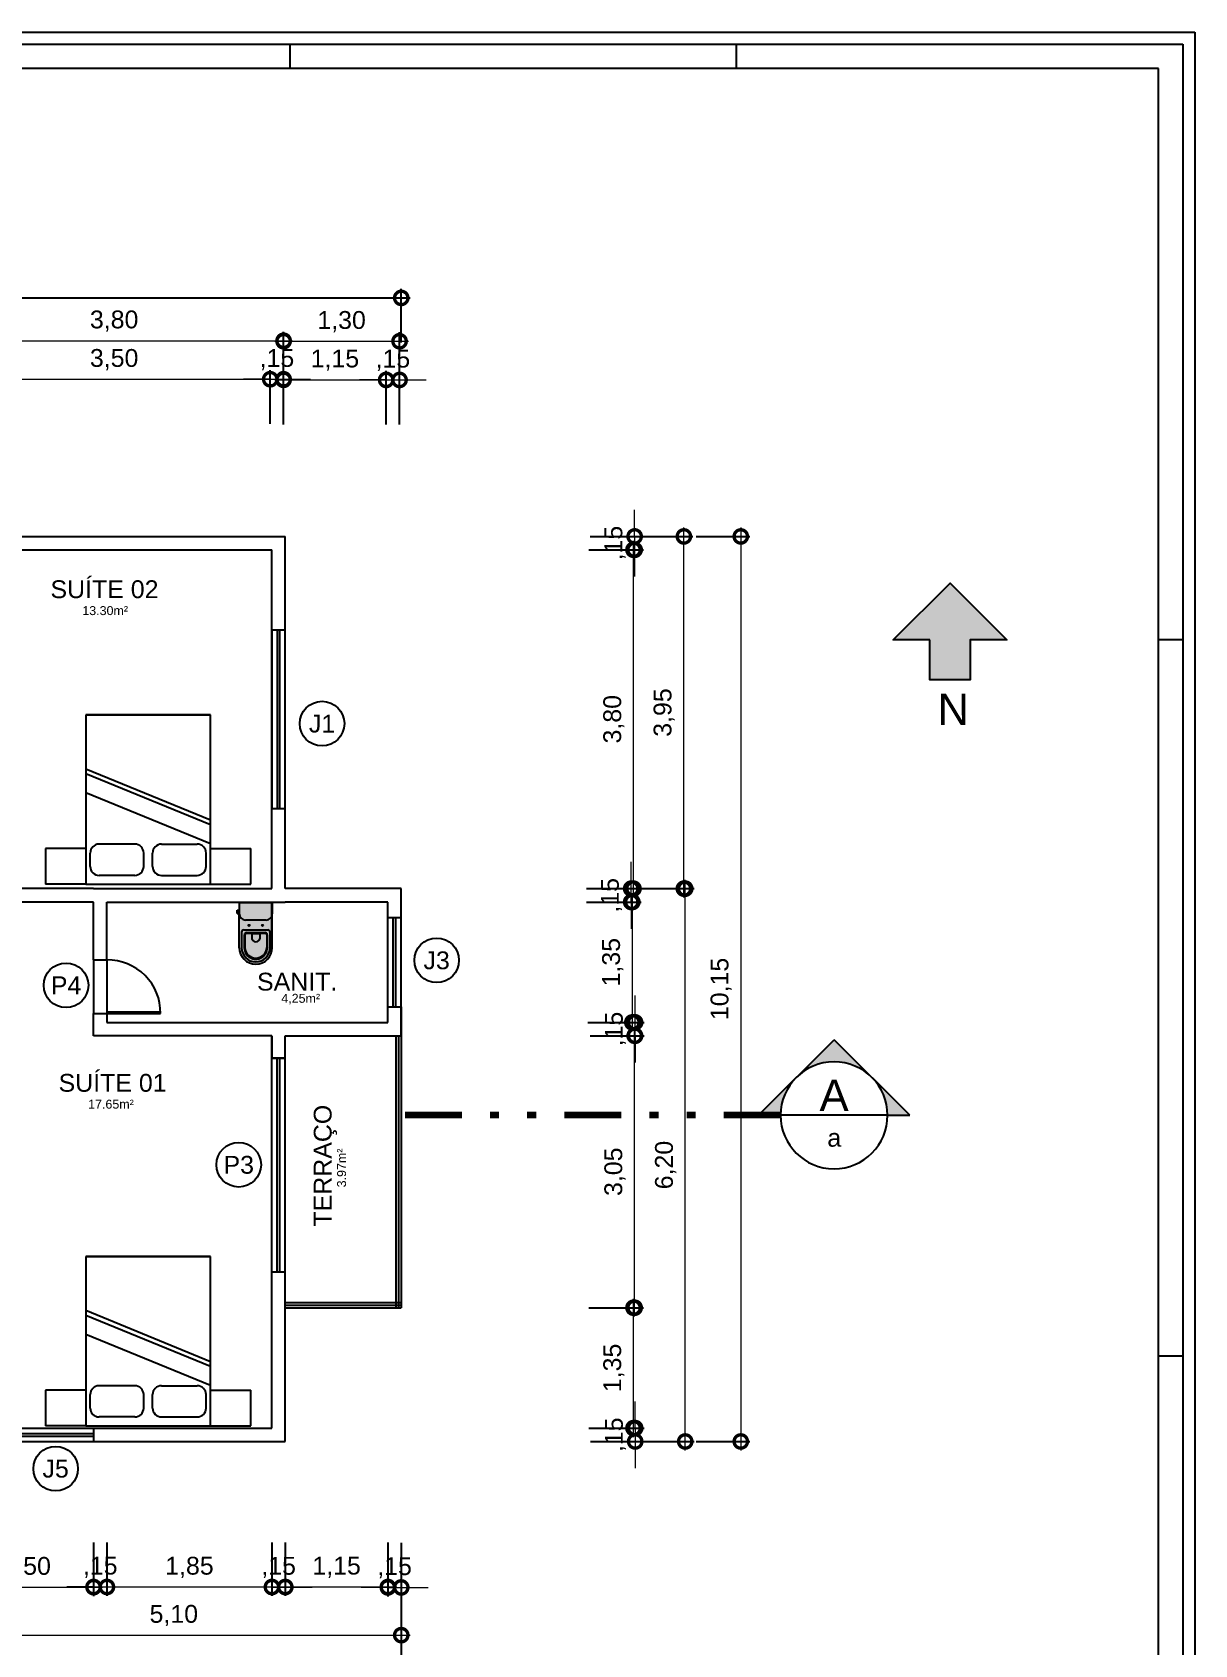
# Model space of a CAD drawing. Header units: metres. Extents: x -81278067020 to 164, y -22607194416 to 57.
# Drawn here: x 41.03 to 54.06, y -16.38 to 1.7 of the extents above; entities that cross this region are included whole.
import ezdxf
from ezdxf.enums import TextEntityAlignment as Align

# ---------------------------------------------------------------- set-up
doc = ezdxf.new("R2010")
doc.units = ezdxf.units.M
doc.header["$LTSCALE"] = 0.25
doc.linetypes.add('DIVIDE', pattern=[31.75, 12.7, -6.35, 0, -6.35, 0, -6.35])
doc.linetypes.add('DIVIDEX2', pattern=[63.5, 25.4, -12.7, 0, -12.7, 0, -12.7])
doc.layers.add('0_MRG_AUX', color=7, linetype='Continuous', true_color=0xecbcd1, plot=False)
for name, color, linetype in [('ARQ_ALV CT', 5, 'Continuous'), ('ARQ_ALV VS', 2, 'Continuous'), ('ARQ_ESQ CT', 30, 'Continuous'), ('ARQ_MOB 01', 1, 'Continuous'), ('ARQ_PISO', 1, 'Continuous'), ('ARQ_PROJ SUP', 1, 'DIVIDE'), ('ARQ_SAN 01', 1, 'Continuous'), ('ARQ_SAN 02', 2, 'Continuous'), ('ARQ_SIMB 01', 1, 'Continuous'), ('ARQ_TXT 01', 1, 'Continuous'), ('MRG_EXTERNA', 1, 'Continuous'), ('MRG_INTERNA', 2, 'Continuous'), ('SIMB_01', 1, 'Continuous'), ('SIMB_02', 2, 'Continuous'), ('SIMB_PREENCHIMENTO', 253, 'Continuous'), ('SIMB_TXT', 1, 'Continuous')]:
    doc.layers.add(name, color=color, linetype=linetype)
doc.layers.add('ARQ_COTA_AZUL', color=5, linetype='Continuous', lineweight=20, true_color=0x0000ff)
doc.layers.add('SIMB_LCT', color=252, linetype='DIVIDEX2', lineweight=100)
doc.styles.add('Annot_2.0mm', font='arial.ttf', dxfattribs={"height": 2})
doc.styles.add('Annot_3.5mm', font='arial.ttf', dxfattribs={"height": 3.5})
doc.styles.add('cota', font='arial.ttf')
doc.styles.add('SIMB', font='arial.ttf')
doc.dimstyles.new('Info 01 - annot', dxfattribs={"dimtxt": 2, "dimasz": 3, "dimexe": 1, "dimexo": 1, "dimgap": 1, "dimtad": 1, "dimzin": 4, "dimtxsty": 'cota', "dimblk": 'DOTSMALL', "dimcen": 2, "dimdle": 1, "dimclrd": 256, "dimclre": 256, "dimclrt": 1, "dimazin": 2, "dimtfac": 0.09, "dimtix": 1, "dimtmove": 2, "dimatfit": 2, "dimfxl": 5, "dimfxlon": 1, "dimtolj": 1, "dimtzin": 4, "dimlwd": -1, "dimarcsym": 1})

# ---------------------------------------------------------------- blocks, each defined once
blk = doc.blocks.new('_DotSmall')
at = {"color": 0, "linetype": 'ByBlock', "const_width": 0.5}
blk.add_lwpolyline([(-0.0625, 0, 1), (0.0625, 0, 1)], format="xyb", close=True, dxfattribs=at)
blk = doc.blocks.new('*D65')
at = {"layer": 'ARQ_COTA_AZUL', "transparency": 16777216}
blk.add_line((39.949, -1.759), (43.949, -1.759), dxfattribs=at)
at = {"layer": 'ARQ_COTA_AZUL', "lineweight": -2, "transparency": 16777216}
for p, q in [((40.049, -2.259), (40.049, -1.659)), ((43.849, -2.259), (43.849, -1.659))]:
    blk.add_line(p, q, dxfattribs=at)
at = {"layer": 'ARQ_COTA_AZUL', "transparency": 16777216, "xscale": 0.3, "yscale": 0.3, "zscale": 0.3, "rotation": 180}
blk.add_blockref('_DotSmall', (40.049, -1.759), dxfattribs=at)
at = {"layer": 'ARQ_COTA_AZUL', "transparency": 16777216, "xscale": 0.3, "yscale": 0.3, "zscale": 0.3}
blk.add_blockref('_DotSmall', (43.849, -1.759), dxfattribs=at)
at = {"layer": 'ARQ_COTA_AZUL', "color": 1, "transparency": 16777216, "insert": (41.949, -1.539), "char_height": 0.2, "attachment_point": 5, "style": 'cota'}
blk.add_mtext('\\A1;3,80', dxfattribs=at)
blk = doc.blocks.new('*D66')
at = {"layer": 'ARQ_COTA_AZUL', "transparency": 16777216}
blk.add_line((43.749, -1.765), (45.249, -1.765), dxfattribs=at)
at = {"layer": 'ARQ_COTA_AZUL', "lineweight": -2, "transparency": 16777216}
for p, q in [((43.849, -2.265), (43.849, -1.665)), ((45.149, -2.265), (45.149, -1.665))]:
    blk.add_line(p, q, dxfattribs=at)
at = {"layer": 'ARQ_COTA_AZUL', "transparency": 16777216, "xscale": 0.3, "yscale": 0.3, "zscale": 0.3, "rotation": 180}
blk.add_blockref('_DotSmall', (43.849, -1.765), dxfattribs=at)
at = {"layer": 'ARQ_COTA_AZUL', "transparency": 16777216, "xscale": 0.3, "yscale": 0.3, "zscale": 0.3}
blk.add_blockref('_DotSmall', (45.149, -1.765), dxfattribs=at)
at = {"layer": 'ARQ_COTA_AZUL', "color": 1, "transparency": 16777216, "insert": (44.499, -1.545), "char_height": 0.2, "attachment_point": 5, "style": 'cota'}
blk.add_mtext('\\A1;1,30', dxfattribs=at)
blk = doc.blocks.new('*D75')
at = {"layer": 'ARQ_COTA_AZUL', "lineweight": -2, "transparency": 16777216}
for p, q in [((40.199, -2.691), (40.199, -2.091)), ((43.699, -2.691), (43.699, -2.091))]:
    blk.add_line(p, q, dxfattribs=at)
at = {"layer": 'ARQ_COTA_AZUL', "transparency": 16777216}
blk.add_line((40.099, -2.191), (43.799, -2.191), dxfattribs=at)
at = {"layer": 'ARQ_COTA_AZUL', "transparency": 16777216, "xscale": 0.3, "yscale": 0.3, "zscale": 0.3, "rotation": 180}
blk.add_blockref('_DotSmall', (40.199, -2.191), dxfattribs=at)
at = {"layer": 'ARQ_COTA_AZUL', "transparency": 16777216, "xscale": 0.3, "yscale": 0.3, "zscale": 0.3}
blk.add_blockref('_DotSmall', (43.699, -2.191), dxfattribs=at)
at = {"layer": 'ARQ_COTA_AZUL', "color": 1, "transparency": 16777216, "insert": (41.949, -1.971), "char_height": 0.2, "attachment_point": 5, "style": 'cota'}
blk.add_mtext('\\A1;3,50', dxfattribs=at)
blk = doc.blocks.new('*D76')
at = {"layer": 'ARQ_COTA_AZUL', "lineweight": -2, "transparency": 16777216}
for p, q in [((43.699, -2.691), (43.699, -2.091)), ((43.849, -2.691), (43.849, -2.091))]:
    blk.add_line(p, q, dxfattribs=at)
at = {"layer": 'ARQ_COTA_AZUL', "transparency": 16777216}
for p, q in [((43.699, -2.191), (43.399, -2.191)), ((43.699, -2.191), (43.849, -2.191)), ((43.849, -2.191), (44.149, -2.191))]:
    blk.add_line(p, q, dxfattribs=at)
at = {"layer": 'ARQ_COTA_AZUL', "transparency": 16777216, "xscale": 0.3, "yscale": 0.3, "zscale": 0.3}
blk.add_blockref('_DotSmall', (43.699, -2.191), dxfattribs=at)
at = {"layer": 'ARQ_COTA_AZUL', "transparency": 16777216, "xscale": 0.3, "yscale": 0.3, "zscale": 0.3, "rotation": 180}
blk.add_blockref('_DotSmall', (43.849, -2.191), dxfattribs=at)
at = {"layer": 'ARQ_COTA_AZUL', "color": 1, "transparency": 16777216, "insert": (43.774, -1.971), "char_height": 0.2, "attachment_point": 5, "style": 'cota'}
blk.add_mtext('\\A1;,15', dxfattribs=at)
blk = doc.blocks.new('*D77')
at = {"layer": 'ARQ_COTA_AZUL', "lineweight": -2, "transparency": 16777216}
for p, q in [((43.849, -2.698), (43.849, -2.098)), ((44.999, -2.698), (44.999, -2.098))]:
    blk.add_line(p, q, dxfattribs=at)
at = {"layer": 'ARQ_COTA_AZUL', "transparency": 16777216}
blk.add_line((43.749, -2.198), (45.099, -2.198), dxfattribs=at)
at = {"layer": 'ARQ_COTA_AZUL', "transparency": 16777216, "xscale": 0.3, "yscale": 0.3, "zscale": 0.3, "rotation": 180}
blk.add_blockref('_DotSmall', (43.849, -2.198), dxfattribs=at)
at = {"layer": 'ARQ_COTA_AZUL', "transparency": 16777216, "xscale": 0.3, "yscale": 0.3, "zscale": 0.3}
blk.add_blockref('_DotSmall', (44.999, -2.198), dxfattribs=at)
at = {"layer": 'ARQ_COTA_AZUL', "color": 1, "transparency": 16777216, "insert": (44.424, -1.977), "char_height": 0.2, "attachment_point": 5, "style": 'cota'}
blk.add_mtext('\\A1;1,15', dxfattribs=at)
blk = doc.blocks.new('*D78')
at = {"layer": 'ARQ_COTA_AZUL', "lineweight": -2, "transparency": 16777216}
for p, q in [((44.999, -2.699), (44.999, -2.099)), ((45.149, -2.699), (45.149, -2.099))]:
    blk.add_line(p, q, dxfattribs=at)
at = {"layer": 'ARQ_COTA_AZUL', "transparency": 16777216}
for p, q in [((44.999, -2.199), (44.699, -2.199)), ((44.999, -2.199), (45.149, -2.199)), ((45.149, -2.199), (45.449, -2.199))]:
    blk.add_line(p, q, dxfattribs=at)
at = {"layer": 'ARQ_COTA_AZUL', "transparency": 16777216, "xscale": 0.3, "yscale": 0.3, "zscale": 0.3}
blk.add_blockref('_DotSmall', (44.999, -2.199), dxfattribs=at)
at = {"layer": 'ARQ_COTA_AZUL', "transparency": 16777216, "xscale": 0.3, "yscale": 0.3, "zscale": 0.3, "rotation": 180}
blk.add_blockref('_DotSmall', (45.149, -2.199), dxfattribs=at)
at = {"layer": 'ARQ_COTA_AZUL', "color": 1, "transparency": 16777216, "insert": (45.074, -1.979), "char_height": 0.2, "attachment_point": 5, "style": 'cota'}
blk.add_mtext('\\A1;,15', dxfattribs=at)
blk = doc.blocks.new('*D79')
at = {"layer": 'ARQ_COTA_AZUL', "lineweight": -2, "transparency": 16777216}
for p, q in [((31.068, -16.382), (31.068, -16.982)), ((45.168, -16.382), (45.168, -16.982))]:
    blk.add_line(p, q, dxfattribs=at)
at = {"layer": 'ARQ_COTA_AZUL', "transparency": 16777216}
blk.add_line((30.968, -16.882), (45.268, -16.882), dxfattribs=at)
at = {"layer": 'ARQ_COTA_AZUL', "transparency": 16777216, "xscale": 0.3, "yscale": 0.3, "zscale": 0.3, "rotation": 180}
blk.add_blockref('_DotSmall', (31.068, -16.882), dxfattribs=at)
at = {"layer": 'ARQ_COTA_AZUL', "transparency": 16777216, "xscale": 0.3, "yscale": 0.3, "zscale": 0.3}
blk.add_blockref('_DotSmall', (45.168, -16.882), dxfattribs=at)
at = {"layer": 'ARQ_COTA_AZUL', "color": 1, "transparency": 16777216, "insert": (38.118, -16.662), "char_height": 0.2, "attachment_point": 5, "style": 'cota'}
blk.add_mtext('\\A1;14,10', dxfattribs=at)
blk = doc.blocks.new('*D83')
at = {"layer": 'ARQ_COTA_AZUL', "lineweight": -2, "transparency": 16777216}
for p, q in [((40.068, -15.776), (40.068, -16.376)), ((45.168, -15.776), (45.168, -16.376))]:
    blk.add_line(p, q, dxfattribs=at)
at = {"layer": 'ARQ_COTA_AZUL', "transparency": 16777216}
blk.add_line((39.968, -16.276), (45.268, -16.276), dxfattribs=at)
at = {"layer": 'ARQ_COTA_AZUL', "transparency": 16777216, "xscale": 0.3, "yscale": 0.3, "zscale": 0.3, "rotation": 180}
blk.add_blockref('_DotSmall', (40.068, -16.276), dxfattribs=at)
at = {"layer": 'ARQ_COTA_AZUL', "transparency": 16777216, "xscale": 0.3, "yscale": 0.3, "zscale": 0.3}
blk.add_blockref('_DotSmall', (45.168, -16.276), dxfattribs=at)
at = {"layer": 'ARQ_COTA_AZUL', "color": 1, "transparency": 16777216, "insert": (42.618, -16.056), "char_height": 0.2, "attachment_point": 5, "style": 'cota'}
blk.add_mtext('\\A1;5,10', dxfattribs=at)
blk = doc.blocks.new('*D90')
at = {"layer": 'ARQ_COTA_AZUL', "lineweight": -2, "transparency": 16777216}
for p, q in [((40.218, -15.238), (40.218, -15.838)), ((41.718, -15.238), (41.718, -15.838))]:
    blk.add_line(p, q, dxfattribs=at)
at = {"layer": 'ARQ_COTA_AZUL', "transparency": 16777216}
blk.add_line((40.118, -15.738), (41.818, -15.738), dxfattribs=at)
at = {"layer": 'ARQ_COTA_AZUL', "transparency": 16777216, "xscale": 0.3, "yscale": 0.3, "zscale": 0.3, "rotation": 180}
blk.add_blockref('_DotSmall', (40.218, -15.738), dxfattribs=at)
at = {"layer": 'ARQ_COTA_AZUL', "transparency": 16777216, "xscale": 0.3, "yscale": 0.3, "zscale": 0.3}
blk.add_blockref('_DotSmall', (41.718, -15.738), dxfattribs=at)
at = {"layer": 'ARQ_COTA_AZUL', "color": 1, "transparency": 16777216, "insert": (40.968, -15.518), "char_height": 0.2, "attachment_point": 5, "style": 'cota'}
blk.add_mtext('\\A1;1,50', dxfattribs=at)
blk = doc.blocks.new('*D91')
at = {"layer": 'ARQ_COTA_AZUL', "lineweight": -2, "transparency": 16777216}
for p, q in [((41.718, -15.236), (41.718, -15.836)), ((41.868, -15.236), (41.868, -15.836))]:
    blk.add_line(p, q, dxfattribs=at)
at = {"layer": 'ARQ_COTA_AZUL', "transparency": 16777216}
for p, q in [((41.718, -15.736), (41.418, -15.736)), ((41.718, -15.736), (41.868, -15.736)), ((41.868, -15.736), (42.168, -15.736))]:
    blk.add_line(p, q, dxfattribs=at)
at = {"layer": 'ARQ_COTA_AZUL', "transparency": 16777216, "xscale": 0.3, "yscale": 0.3, "zscale": 0.3}
blk.add_blockref('_DotSmall', (41.718, -15.736), dxfattribs=at)
at = {"layer": 'ARQ_COTA_AZUL', "transparency": 16777216, "xscale": 0.3, "yscale": 0.3, "zscale": 0.3, "rotation": 180}
blk.add_blockref('_DotSmall', (41.868, -15.736), dxfattribs=at)
at = {"layer": 'ARQ_COTA_AZUL', "color": 1, "transparency": 16777216, "insert": (41.793, -15.515), "char_height": 0.2, "attachment_point": 5, "style": 'cota'}
blk.add_mtext('\\A1;,15', dxfattribs=at)
blk = doc.blocks.new('*D92')
at = {"layer": 'ARQ_COTA_AZUL', "lineweight": -2, "transparency": 16777216}
for p, q in [((41.868, -15.236), (41.868, -15.836)), ((43.718, -15.236), (43.718, -15.836))]:
    blk.add_line(p, q, dxfattribs=at)
at = {"layer": 'ARQ_COTA_AZUL', "transparency": 16777216}
blk.add_line((41.768, -15.736), (43.818, -15.736), dxfattribs=at)
at = {"layer": 'ARQ_COTA_AZUL', "transparency": 16777216, "xscale": 0.3, "yscale": 0.3, "zscale": 0.3, "rotation": 180}
blk.add_blockref('_DotSmall', (41.868, -15.736), dxfattribs=at)
at = {"layer": 'ARQ_COTA_AZUL', "transparency": 16777216, "xscale": 0.3, "yscale": 0.3, "zscale": 0.3}
blk.add_blockref('_DotSmall', (43.718, -15.736), dxfattribs=at)
at = {"layer": 'ARQ_COTA_AZUL', "color": 1, "transparency": 16777216, "insert": (42.793, -15.516), "char_height": 0.2, "attachment_point": 5, "style": 'cota'}
blk.add_mtext('\\A1;1,85', dxfattribs=at)
blk = doc.blocks.new('*D93')
at = {"layer": 'ARQ_COTA_AZUL', "lineweight": -2, "transparency": 16777216}
for p, q in [((43.718, -15.237), (43.718, -15.837)), ((43.868, -15.237), (43.868, -15.837))]:
    blk.add_line(p, q, dxfattribs=at)
at = {"layer": 'ARQ_COTA_AZUL', "transparency": 16777216}
for p, q in [((43.718, -15.737), (43.418, -15.737)), ((43.718, -15.737), (43.868, -15.737)), ((43.868, -15.737), (44.168, -15.737))]:
    blk.add_line(p, q, dxfattribs=at)
at = {"layer": 'ARQ_COTA_AZUL', "transparency": 16777216, "xscale": 0.3, "yscale": 0.3, "zscale": 0.3}
blk.add_blockref('_DotSmall', (43.718, -15.737), dxfattribs=at)
at = {"layer": 'ARQ_COTA_AZUL', "transparency": 16777216, "xscale": 0.3, "yscale": 0.3, "zscale": 0.3, "rotation": 180}
blk.add_blockref('_DotSmall', (43.868, -15.737), dxfattribs=at)
at = {"layer": 'ARQ_COTA_AZUL', "color": 1, "transparency": 16777216, "insert": (43.793, -15.517), "char_height": 0.2, "attachment_point": 5, "style": 'cota'}
blk.add_mtext('\\A1;,15', dxfattribs=at)
blk = doc.blocks.new('*D94')
at = {"layer": 'ARQ_COTA_AZUL', "lineweight": -2, "transparency": 16777216}
for p, q in [((43.868, -15.236), (43.868, -15.836)), ((45.018, -15.236), (45.018, -15.836))]:
    blk.add_line(p, q, dxfattribs=at)
at = {"layer": 'ARQ_COTA_AZUL', "transparency": 16777216}
blk.add_line((43.768, -15.736), (45.118, -15.736), dxfattribs=at)
at = {"layer": 'ARQ_COTA_AZUL', "transparency": 16777216, "xscale": 0.3, "yscale": 0.3, "zscale": 0.3, "rotation": 180}
blk.add_blockref('_DotSmall', (43.868, -15.736), dxfattribs=at)
at = {"layer": 'ARQ_COTA_AZUL', "transparency": 16777216, "xscale": 0.3, "yscale": 0.3, "zscale": 0.3}
blk.add_blockref('_DotSmall', (45.018, -15.736), dxfattribs=at)
at = {"layer": 'ARQ_COTA_AZUL', "color": 1, "transparency": 16777216, "insert": (44.443, -15.515), "char_height": 0.2, "attachment_point": 5, "style": 'cota'}
blk.add_mtext('\\A1;1,15', dxfattribs=at)
blk = doc.blocks.new('*D95')
at = {"layer": 'ARQ_COTA_AZUL', "lineweight": -2, "transparency": 16777216}
for p, q in [((45.018, -15.241), (45.018, -15.841)), ((45.168, -15.241), (45.168, -15.841))]:
    blk.add_line(p, q, dxfattribs=at)
at = {"layer": 'ARQ_COTA_AZUL', "transparency": 16777216}
for p, q in [((45.018, -15.741), (44.718, -15.741)), ((45.018, -15.741), (45.168, -15.741)), ((45.168, -15.741), (45.468, -15.741))]:
    blk.add_line(p, q, dxfattribs=at)
at = {"layer": 'ARQ_COTA_AZUL', "transparency": 16777216, "xscale": 0.3, "yscale": 0.3, "zscale": 0.3}
blk.add_blockref('_DotSmall', (45.018, -15.741), dxfattribs=at)
at = {"layer": 'ARQ_COTA_AZUL', "transparency": 16777216, "xscale": 0.3, "yscale": 0.3, "zscale": 0.3, "rotation": 180}
blk.add_blockref('_DotSmall', (45.168, -15.741), dxfattribs=at)
at = {"layer": 'ARQ_COTA_AZUL', "color": 1, "transparency": 16777216, "insert": (45.093, -15.521), "char_height": 0.2, "attachment_point": 5, "style": 'cota'}
blk.add_mtext('\\A1;,15', dxfattribs=at)
blk = doc.blocks.new('COD_ESQ')
at = {"layer": 'SIMB_02'}
blk.add_circle((0, 0), 2.5, dxfattribs=at)
at = {"layer": 'SIMB_TXT', "style": 'SIMB'}
blk.add_attdef('CDESQ', text='', height=2, dxfattribs=at).set_placement((0, 0), align=Align.MIDDLE_CENTER)
blk = doc.blocks.new('*D334')
at = {"layer": 'ARQ_COTA_AZUL', "lineweight": -2, "transparency": 16777216}
for p, q in [((48.475, -3.954), (49.075, -3.954)), ((48.475, -14.104), (49.075, -14.104))]:
    blk.add_line(p, q, dxfattribs=at)
at = {"layer": 'ARQ_COTA_AZUL', "transparency": 16777216}
blk.add_line((48.975, -3.854), (48.975, -14.204), dxfattribs=at)
at = {"layer": 'ARQ_COTA_AZUL', "transparency": 16777216, "xscale": 0.3, "yscale": 0.3, "zscale": 0.3}
for p, rotation in [((48.975, -3.954), 90), ((48.975, -14.104), 270)]:
    blk.add_blockref('_DotSmall', p, dxfattribs=dict(at, rotation=rotation))
at = {"layer": 'ARQ_COTA_AZUL', "color": 1, "transparency": 16777216, "insert": (48.755, -9.029), "char_height": 0.2, "attachment_point": 5, "rotation": 90, "style": 'cota'}
blk.add_mtext('\\A1;10,15', dxfattribs=at)
blk = doc.blocks.new('*D335')
at = {"layer": 'ARQ_COTA_AZUL', "lineweight": -2, "transparency": 16777216}
for p, q in [((47.852, -7.904), (48.452, -7.904)), ((47.852, -14.104), (48.452, -14.104))]:
    blk.add_line(p, q, dxfattribs=at)
at = {"layer": 'ARQ_COTA_AZUL', "transparency": 16777216}
blk.add_line((48.352, -14.204), (48.352, -7.804), dxfattribs=at)
at = {"layer": 'ARQ_COTA_AZUL', "transparency": 16777216, "xscale": 0.3, "yscale": 0.3, "zscale": 0.3}
for p, rotation in [((48.352, -7.904), 90), ((48.352, -14.104), 270)]:
    blk.add_blockref('_DotSmall', p, dxfattribs=dict(at, rotation=rotation))
at = {"layer": 'ARQ_COTA_AZUL', "color": 1, "transparency": 16777216, "insert": (48.132, -11.004), "char_height": 0.2, "attachment_point": 5, "rotation": 90, "style": 'cota'}
blk.add_mtext('\\A1;6,20', dxfattribs=at)
blk = doc.blocks.new('*D336')
at = {"layer": 'ARQ_COTA_AZUL', "lineweight": -2, "transparency": 16777216}
for p, q in [((47.837, -3.954), (48.437, -3.954)), ((47.837, -7.904), (48.437, -7.904))]:
    blk.add_line(p, q, dxfattribs=at)
at = {"layer": 'ARQ_COTA_AZUL', "transparency": 16777216}
blk.add_line((48.337, -8.004), (48.337, -3.854), dxfattribs=at)
at = {"layer": 'ARQ_COTA_AZUL', "transparency": 16777216, "xscale": 0.3, "yscale": 0.3, "zscale": 0.3}
for p, rotation in [((48.337, -3.954), 90), ((48.337, -7.904), 270)]:
    blk.add_blockref('_DotSmall', p, dxfattribs=dict(at, rotation=rotation))
at = {"layer": 'ARQ_COTA_AZUL', "color": 1, "transparency": 16777216, "insert": (48.116, -5.929), "char_height": 0.2, "attachment_point": 5, "rotation": 90, "style": 'cota'}
blk.add_mtext('\\A1;3,95', dxfattribs=at)
blk = doc.blocks.new('*D337')
at = {"layer": 'ARQ_COTA_AZUL', "transparency": 16777216}
for p, q in [((47.791, -13.954), (47.791, -13.654)), ((47.791, -13.954), (47.791, -14.104)), ((47.791, -14.104), (47.791, -14.404))]:
    blk.add_line(p, q, dxfattribs=at)
at = {"layer": 'ARQ_COTA_AZUL', "lineweight": -2, "transparency": 16777216}
for p, q in [((47.291, -13.954), (47.891, -13.954)), ((47.291, -14.104), (47.891, -14.104))]:
    blk.add_line(p, q, dxfattribs=at)
at = {"layer": 'ARQ_COTA_AZUL', "transparency": 16777216, "xscale": 0.3, "yscale": 0.3, "zscale": 0.3}
for p, rotation in [((47.791, -13.954), 270), ((47.791, -14.104), 90)]:
    blk.add_blockref('_DotSmall', p, dxfattribs=dict(at, rotation=rotation))
at = {"layer": 'ARQ_COTA_AZUL', "color": 1, "transparency": 16777216, "insert": (47.571, -14.029), "char_height": 0.2, "attachment_point": 5, "rotation": 90, "style": 'cota'}
blk.add_mtext('\\A1;,15', dxfattribs=at)
blk = doc.blocks.new('*D338')
at = {"layer": 'ARQ_COTA_AZUL', "lineweight": -2, "transparency": 16777216}
for p, q in [((47.272, -12.604), (47.872, -12.604)), ((47.272, -13.954), (47.872, -13.954))]:
    blk.add_line(p, q, dxfattribs=at)
at = {"layer": 'ARQ_COTA_AZUL', "transparency": 16777216}
blk.add_line((47.772, -14.054), (47.772, -12.504), dxfattribs=at)
at = {"layer": 'ARQ_COTA_AZUL', "transparency": 16777216, "xscale": 0.3, "yscale": 0.3, "zscale": 0.3}
for p, rotation in [((47.772, -12.604), 90), ((47.772, -13.954), 270)]:
    blk.add_blockref('_DotSmall', p, dxfattribs=dict(at, rotation=rotation))
at = {"layer": 'ARQ_COTA_AZUL', "color": 1, "transparency": 16777216, "insert": (47.552, -13.279), "char_height": 0.2, "attachment_point": 5, "rotation": 90, "style": 'cota'}
blk.add_mtext('\\A1;1,35', dxfattribs=at)
blk = doc.blocks.new('*D339')
at = {"layer": 'ARQ_COTA_AZUL', "lineweight": -2, "transparency": 16777216}
for p, q in [((47.285, -9.554), (47.885, -9.554)), ((47.285, -12.604), (47.885, -12.604))]:
    blk.add_line(p, q, dxfattribs=at)
at = {"layer": 'ARQ_COTA_AZUL', "transparency": 16777216}
blk.add_line((47.785, -12.704), (47.785, -9.454), dxfattribs=at)
at = {"layer": 'ARQ_COTA_AZUL', "transparency": 16777216, "xscale": 0.3, "yscale": 0.3, "zscale": 0.3}
for p, rotation in [((47.785, -9.554), 90), ((47.785, -12.604), 270)]:
    blk.add_blockref('_DotSmall', p, dxfattribs=dict(at, rotation=rotation))
at = {"layer": 'ARQ_COTA_AZUL', "color": 1, "transparency": 16777216, "insert": (47.564, -11.079), "char_height": 0.2, "attachment_point": 5, "rotation": 90, "style": 'cota'}
blk.add_mtext('\\A1;3,05', dxfattribs=at)
blk = doc.blocks.new('*D340')
at = {"layer": 'ARQ_COTA_AZUL', "transparency": 16777216}
for p, q in [((47.79, -9.404), (47.79, -9.104)), ((47.79, -9.554), (47.79, -9.404)), ((47.79, -9.554), (47.79, -9.854))]:
    blk.add_line(p, q, dxfattribs=at)
at = {"layer": 'ARQ_COTA_AZUL', "lineweight": -2, "transparency": 16777216}
for p, q in [((47.29, -9.404), (47.89, -9.404)), ((47.29, -9.554), (47.89, -9.554))]:
    blk.add_line(p, q, dxfattribs=at)
at = {"layer": 'ARQ_COTA_AZUL', "transparency": 16777216, "xscale": 0.3, "yscale": 0.3, "zscale": 0.3}
for p, rotation in [((47.79, -9.404), 270), ((47.79, -9.554), 90)]:
    blk.add_blockref('_DotSmall', p, dxfattribs=dict(at, rotation=rotation))
at = {"layer": 'ARQ_COTA_AZUL', "color": 1, "transparency": 16777216, "insert": (47.57, -9.479), "char_height": 0.2, "attachment_point": 5, "rotation": 90, "style": 'cota'}
blk.add_mtext('\\A1;,15', dxfattribs=at)
blk = doc.blocks.new('*D341')
at = {"layer": 'ARQ_COTA_AZUL', "transparency": 16777216}
blk.add_line((47.759, -9.504), (47.759, -7.954), dxfattribs=at)
at = {"layer": 'ARQ_COTA_AZUL', "lineweight": -2, "transparency": 16777216}
for p, q in [((47.259, -8.054), (47.859, -8.054)), ((47.259, -9.404), (47.859, -9.404))]:
    blk.add_line(p, q, dxfattribs=at)
at = {"layer": 'ARQ_COTA_AZUL', "transparency": 16777216, "xscale": 0.3, "yscale": 0.3, "zscale": 0.3}
for p, rotation in [((47.759, -8.054), 90), ((47.759, -9.404), 270)]:
    blk.add_blockref('_DotSmall', p, dxfattribs=dict(at, rotation=rotation))
at = {"layer": 'ARQ_COTA_AZUL', "color": 1, "transparency": 16777216, "insert": (47.539, -8.729), "char_height": 0.2, "attachment_point": 5, "rotation": 90, "style": 'cota'}
blk.add_mtext('\\A1;1,35', dxfattribs=at)
blk = doc.blocks.new('*D342')
at = {"layer": 'ARQ_COTA_AZUL', "transparency": 16777216}
for p, q in [((47.746, -7.904), (47.746, -7.604)), ((47.746, -8.054), (47.746, -7.904)), ((47.746, -8.054), (47.746, -8.354))]:
    blk.add_line(p, q, dxfattribs=at)
at = {"layer": 'ARQ_COTA_AZUL', "lineweight": -2, "transparency": 16777216}
for p, q in [((47.246, -7.904), (47.846, -7.904)), ((47.246, -8.054), (47.846, -8.054))]:
    blk.add_line(p, q, dxfattribs=at)
at = {"layer": 'ARQ_COTA_AZUL', "transparency": 16777216, "xscale": 0.3, "yscale": 0.3, "zscale": 0.3}
for p, rotation in [((47.746, -7.904), 270), ((47.746, -8.054), 90)]:
    blk.add_blockref('_DotSmall', p, dxfattribs=dict(at, rotation=rotation))
at = {"layer": 'ARQ_COTA_AZUL', "color": 1, "transparency": 16777216, "insert": (47.526, -7.979), "char_height": 0.2, "attachment_point": 5, "rotation": 90, "style": 'cota'}
blk.add_mtext('\\A1;,15', dxfattribs=at)
blk = doc.blocks.new('*D343')
at = {"layer": 'ARQ_COTA_AZUL', "lineweight": -2, "transparency": 16777216}
for p, q in [((47.272, -4.104), (47.872, -4.104)), ((47.272, -7.904), (47.872, -7.904))]:
    blk.add_line(p, q, dxfattribs=at)
at = {"layer": 'ARQ_COTA_AZUL', "transparency": 16777216}
blk.add_line((47.772, -8.004), (47.772, -4.004), dxfattribs=at)
at = {"layer": 'ARQ_COTA_AZUL', "transparency": 16777216, "xscale": 0.3, "yscale": 0.3, "zscale": 0.3}
for p, rotation in [((47.772, -4.104), 90), ((47.772, -7.904), 270)]:
    blk.add_blockref('_DotSmall', p, dxfattribs=dict(at, rotation=rotation))
at = {"layer": 'ARQ_COTA_AZUL', "color": 1, "transparency": 16777216, "insert": (47.552, -6.004), "char_height": 0.2, "attachment_point": 5, "rotation": 90, "style": 'cota'}
blk.add_mtext('\\A1;3,80', dxfattribs=at)
blk = doc.blocks.new('*D344')
at = {"layer": 'ARQ_COTA_AZUL', "transparency": 16777216}
for p, q in [((47.785, -3.954), (47.785, -3.654)), ((47.785, -3.954), (47.785, -4.104)), ((47.785, -4.104), (47.785, -4.404))]:
    blk.add_line(p, q, dxfattribs=at)
at = {"layer": 'ARQ_COTA_AZUL', "lineweight": -2, "transparency": 16777216}
for p, q in [((47.285, -3.954), (47.885, -3.954)), ((47.285, -4.104), (47.885, -4.104))]:
    blk.add_line(p, q, dxfattribs=at)
at = {"layer": 'ARQ_COTA_AZUL', "transparency": 16777216, "xscale": 0.3, "yscale": 0.3, "zscale": 0.3}
for p, rotation in [((47.785, -3.954), 270), ((47.785, -4.104), 90)]:
    blk.add_blockref('_DotSmall', p, dxfattribs=dict(at, rotation=rotation))
at = {"layer": 'ARQ_COTA_AZUL', "color": 1, "transparency": 16777216, "insert": (47.565, -4.029), "char_height": 0.2, "attachment_point": 5, "rotation": 90, "style": 'cota'}
blk.add_mtext('\\A1;,15', dxfattribs=at)
blk = doc.blocks.new('norte')
at = {"layer": 'SIMB_PREENCHIMENTO'}
blk.add_hatch(color=256, dxfattribs=at).paths.add_polyline_path([(-6.36, -6.36), (-2.25, -6.36), (-2.25, -10.86), (2.25, -10.86), (2.25, -6.36), (6.36, -6.36), (0, 0)])
at = {"layer": 'SIMB_01'}
blk.add_lwpolyline([(-2.25, -6.36), (-6.36, -6.36), (0, 0), (6.36, -6.36), (2.25, -6.36), (2.25, -10.86), (-2.25, -10.86)], close=True, dxfattribs=at)
at = {"layer": 'SIMB_01', "insert": (-1.4, -12.39), "char_height": 3.5, "width": 3.7, "attachment_point": 1, "style": 'Annot_3.5mm'}
blk.add_mtext('N', dxfattribs=at)
blk = doc.blocks.new('CAMA 180')
at = {"layer": 'ARQ_MOB 01'}
for p, q in [((0.4, 1.15), (0, 1.15)), ((0, 0.7), (0, 1.15)), ((0.4, 0.7), (0.4, 1.15)), ((1.9, 0.7), (0, 0.7)), ((0, 0.7), (0, -0.7)), ((0.1, 0.15), (0.1, 0.55)), ((0.2, 0.65), (0.35, 0.65)), ((0.45, 0.15), (0.45, 0.55)), ((0.452, -0.7), (1.026, 0.7)), ((0.665, -0.7), (1.239, 0.7)), ((0.718, -0.7), (1.292, 0.7)), ((1.9, -0.7), (1.9, 0.7)), ((1.9, 0.7), (1.9, -0.7)), ((0.2, 0.05), (0.35, 0.05)), ((0.1, -0.15), (0.1, -0.55)), ((0.2, -0.05), (0.35, -0.05)), ((0.45, -0.15), (0.45, -0.55)), ((0, -0.7), (1.9, -0.7)), ((0, -0.7), (0, -1.15)), ((0.2, -0.65), (0.35, -0.65)), ((0.4, -0.7), (0.4, -1.15)), ((0, -1.15), (0.4, -1.15))]:
    blk.add_line(p, q, dxfattribs=at)
for centre, start, end in [((0.2, 0.55), 90, 180), ((0.35, 0.55), 0, 90), ((0.2, 0.15), 180, 270), ((0.35, 0.15), 270, 0), ((0.2, -0.15), 90, 180), ((0.35, -0.15), 0, 90), ((0.2, -0.55), 180, 270), ((0.35, -0.55), 270, 0)]:
    blk.add_arc(centre, 0.1, start, end, dxfattribs=at)
blk = doc.blocks.new('VASO_BELL')
at = {"true_color": 0xffffff}
h = blk.add_hatch(color=7, dxfattribs=at)
h.dxf.hatch_style = 1
edge = h.paths.add_edge_path()
edge.add_line((0, 0), (0.37, 0))
edge.add_line((0.37, 0), (0.37, -0.126))
edge.add_line((0.37, -0.126), (0.37, -0.505))
edge.add_arc((0.185, -0.505), 0.185, 180, 360, ccw=False)
edge.add_line((0, -0.505), (0, -0.126))
edge.add_line((0, -0.126), (0, 0))
h = blk.add_hatch(color=7, dxfattribs=at)
h.dxf.hatch_style = 1
h.paths.add_polyline_path([(-0.007, -0.086), (-0.022, -0.086), (-0.022, -0.121), (-0.007, -0.121)])
h = blk.add_hatch(color=7, dxfattribs=at)
h.dxf.hatch_style = 1
h.paths.add_polyline_path([(0, -0.089), (-0.007, -0.089), (-0.007, -0.117), (0, -0.117)])
at = {"layer": 'ARQ_SAN 01'}
for p, q in [((0.056, -0.361), (0.056, -0.505)), ((0.062, -0.361), (0.062, -0.505)), ((0.082, -0.336), (0.288, -0.336)), ((0.082, -0.342), (0.288, -0.342)), ((0.141, -0.353), (0.141, -0.406)), ((0.229, -0.353), (0.229, -0.406)), ((0.308, -0.361), (0.308, -0.505)), ((0.314, -0.361), (0.314, -0.505))]:
    blk.add_line(p, q, dxfattribs=at)
for centre in [(0.11, -0.255), (0.26, -0.255)]:
    blk.add_circle(centre, 0.0075, dxfattribs=at)
for centre, radius, start, end in [((0.082, -0.361), 0.025, 90, 180), ((0.082, -0.361), 0.019, 90, 180), ((0.191, -0.592), 0.244, 91.4264, 101.8331), ((0.179, -0.592), 0.244, 78.1669, 88.5736), ((0.288, -0.361), 0.025, 0, 90), ((0.288, -0.361), 0.019, 0, 90), ((0.185, -0.505), 0.129, 179.7773, 0.2227), ((0.185, -0.499), 0.123, 182.6006, 357.3994), ((0.168, -0.406), 0.027, 180, 229.1678), ((0.185, -0.386), 0.053, 229.1678, 310.8322), ((0.202, -0.406), 0.027, 310.8322, 0)]:
    blk.add_arc(centre, radius, start, end, dxfattribs=at)
at = {"layer": 'ARQ_SAN 02'}
for p, q in [((0, 0), (0, -0.126)), ((0, 0), (0.37, 0)), ((0.37, 0), (0.37, -0.126)), ((-0.022, -0.086), (-0.007, -0.086)), ((-0.022, -0.121), (-0.022, -0.086)), ((-0.022, -0.121), (-0.007, -0.121)), ((-0.007, -0.121), (-0.007, -0.086)), ((0, -0.089), (-0.007, -0.089)), ((0, -0.117), (-0.007, -0.117)), ((0, -0.505), (0, -0.126)), ((0.37, -0.505), (0.37, -0.126)), ((0.026, -0.331), (0.026, -0.505)), ((0.051, -0.306), (0.319, -0.306)), ((0.301, -0.195), (0.069, -0.195)), ((0.344, -0.331), (0.344, -0.505))]:
    blk.add_line(p, q, dxfattribs=at)
for centre, radius, start, end in [((0.069, -0.126), 0.069, 180, 270), ((0.301, -0.126), 0.069, 270, 0), ((0.051, -0.331), 0.025, 90, 180), ((0.319, -0.331), 0.025, 0, 90), ((0.185, -0.505), 0.185, 180, 0), ((0.185, -0.505), 0.159, 180, 0)]:
    blk.add_arc(centre, radius, start, end, dxfattribs=at)
blk = doc.blocks.new('FORMATO_A0mmD')
at = {"layer": '0_MRG_AUX'}
blk.add_lwpolyline([(0.01, 851), (0.01, -0.01), (-1199, -0.01), (-1199, 851)], close=True, dxfattribs=at)
at = {"layer": 'MRG_EXTERNA'}
blk.add_lwpolyline([(-5, 846), (-5, 5), (-1194, 5), (-1194, 846)], close=True, dxfattribs=at)
at = {"layer": 'MRG_INTERNA'}
for p, q in [((-375, 836), (-375, 846)), ((-190, 836), (-190, 846)), ((-15, 836), (-1169, 836)), ((-15, 15), (-15, 836)), ((-5, 599), (-15, 599)), ((-5, 302), (-15, 302))]:
    blk.add_line(p, q, dxfattribs=at)
blk = doc.blocks.new('*D363')
at = {"layer": 'ARQ_ALV CT', "lineweight": -2, "transparency": 16777216}
for p, q in [((31.068, -1.779), (31.068, -1.179)), ((45.168, -1.779), (45.168, -1.179))]:
    blk.add_line(p, q, dxfattribs=at)
at = {"layer": 'ARQ_ALV CT', "transparency": 16777216}
blk.add_line((30.968, -1.279), (45.268, -1.279), dxfattribs=at)
at = {"layer": 'ARQ_ALV CT', "transparency": 16777216, "xscale": 0.3, "yscale": 0.3, "zscale": 0.3, "rotation": 180}
blk.add_blockref('_DotSmall', (31.068, -1.279), dxfattribs=at)
at = {"layer": 'ARQ_ALV CT', "transparency": 16777216, "xscale": 0.3, "yscale": 0.3, "zscale": 0.3}
blk.add_blockref('_DotSmall', (45.168, -1.279), dxfattribs=at)
at = {"layer": 'ARQ_ALV CT', "color": 1, "transparency": 16777216, "insert": (38.118, -1.059), "char_height": 0.2, "attachment_point": 5, "style": 'cota'}
blk.add_mtext('\\A1;14,10', dxfattribs=at)
blk = doc.blocks.new('ind_CT_A_D')
at = {"layer": 'SIMB_PREENCHIMENTO', "transparency": 33554587}
h = blk.add_hatch(color=256, dxfattribs=at)
h.dxf.hatch_style = 1
h.paths.add_polyline_path([(0, 8.48), (-4.15, 4.33, -0.401827), (4.15, 4.33)])
h = blk.add_hatch(color=256, dxfattribs=at)
h.dxf.hatch_style = 1
h.paths.add_polyline_path([(-4.33, 4.15), (-8.48, 0), (-6, 0, -0.193399)])
h = blk.add_hatch(color=256, dxfattribs=at)
h.dxf.hatch_style = 1
h.paths.add_polyline_path([(4.33, 4.15, -0.193399), (6, 0), (8.48, 0)])
at = {"layer": 'SIMB_01'}
for p, q in [((-8.48, 0), (0, 8.48)), ((8.48, 0), (0, 8.48)), ((-6, 0), (-8.48, 0)), ((-6, 0), (6, 0)), ((6, 0), (8.48, 0))]:
    blk.add_line(p, q, dxfattribs=at)
blk.add_circle((0, 0), 6, dxfattribs=at)
at = {"layer": 'SIMB_LCT'}
blk.add_line((6, 0), (49.63, 0), dxfattribs=at)
at = {"layer": 'SIMB_TXT', "style": 'SIMB'}
for tag, height, p in [('000', 3.5, (0, 2.25)), ('999', 2, (0, -2.53))]:
    blk.add_attdef(tag, text='', height=height, dxfattribs=at).set_placement(p, align=Align.MIDDLE_CENTER)

msp = doc.modelspace()

# ---------------------------------------------------------------- linework, layer by layer
at = {"layer": 'ARQ_ALV CT'}
for p, q in [((40.068, -3.954), (43.868, -3.954)), ((43.868, -7.904), (43.868, -3.954)), ((43.868, -5.004), (43.868, -3.954)), ((40.218, -4.104), (43.718, -4.104)), ((43.718, -7.904), (43.718, -4.104)), ((43.718, -5.004), (43.718, -4.104)), ((43.868, -5.004), (43.718, -5.004)), ((43.718, -7.004), (43.868, -7.004)), ((43.718, -7.904), (43.718, -7.004)), ((43.868, -7.904), (43.868, -7.004)), ((41.718, -7.904), (40.218, -7.904)), ((41.718, -7.904), (43.718, -7.904)), ((45.168, -7.904), (43.868, -7.904)), ((45.168, -8.229), (45.168, -7.904)), ((45.168, -8.229), (45.168, -7.904)), ((41.718, -8.054), (40.218, -8.054)), ((41.718, -8.704), (41.718, -8.054)), ((41.868, -8.704), (41.868, -8.054)), ((41.868, -8.054), (43.868, -8.054)), ((43.718, -8.603), (43.718, -8.054)), ((45.018, -8.054), (43.868, -8.054)), ((45.018, -8.229), (45.018, -8.054)), ((45.018, -8.229), (45.168, -8.229)), ((41.718, -8.704), (41.868, -8.704)), ((41.718, -9.554), (41.718, -9.304)), ((41.718, -9.304), (41.868, -9.304)), ((41.868, -9.304), (41.868, -9.404)), ((45.018, -9.404), (45.018, -9.229)), ((45.018, -9.229), (45.168, -9.229)), ((45.168, -9.229), (45.168, -9.554)), ((45.168, -9.554), (45.168, -9.229)), ((43.718, -9.554), (41.718, -9.554)), ((41.868, -9.404), (43.868, -9.404)), ((43.718, -9.554), (43.718, -9.804)), ((43.718, -9.804), (43.718, -9.554)), ((43.868, -9.404), (45.018, -9.404)), ((43.868, -9.804), (43.868, -9.554)), ((43.868, -9.554), (45.168, -9.554)), ((43.868, -9.804), (43.868, -9.554)), ((45.108, -9.554), (45.108, -12.604)), ((45.138, -9.554), (45.138, -12.604)), ((45.168, -9.554), (45.168, -12.604)), ((43.868, -9.804), (43.718, -9.804)), ((43.718, -9.804), (43.868, -9.804)), ((43.868, -12.204), (43.718, -12.204)), ((43.718, -12.604), (43.718, -12.204)), ((43.718, -12.204), (43.718, -12.204)), ((43.868, -14.104), (43.868, -12.204)), ((43.718, -13.954), (43.718, -12.604)), ((43.868, -12.544), (45.168, -12.544)), ((43.868, -12.574), (45.168, -12.574)), ((43.868, -14.104), (43.868, -12.604)), ((43.868, -12.604), (45.168, -12.604)), ((41.718, -13.954), (41.718, -14.104)), ((41.718, -13.954), (43.718, -13.954)), ((41.718, -14.104), (43.868, -14.104))]:
    msp.add_line(p, q, dxfattribs=at)
at = {"layer": 'ARQ_ALV VS'}
for p, q in [((43.718, -5.004), (43.718, -7.004)), ((43.868, -7.004), (43.868, -5.004)), ((45.018, -9.229), (45.018, -8.229)), ((45.168, -9.229), (45.168, -8.229)), ((43.718, -12.204), (43.718, -9.804)), ((43.868, -12.204), (43.868, -9.804)), ((40.868, -13.954), (41.718, -13.954)), ((40.868, -14.104), (41.718, -14.104))]:
    msp.add_line(p, q, dxfattribs=at)
at = {"layer": 'ARQ_ESQ CT'}
for p, q in [((43.778, -5.004), (43.778, -7.004)), ((43.808, -7.004), (43.808, -5.004)), ((42.468, -9.289), (41.868, -9.289)), ((41.868, -9.304), (42.468, -9.304)), ((42.468, -9.304), (42.468, -9.289)), ((43.778, -12.204), (43.778, -9.804)), ((43.808, -12.204), (43.808, -9.804)), ((40.868, -14.014), (41.718, -14.014)), ((40.868, -14.044), (41.718, -14.044))]:
    msp.add_line(p, q, dxfattribs=at)
at = {"layer": 'ARQ_PISO'}
for p, q in [((41.718, -8.704), (41.718, -9.304)), ((41.868, -8.704), (41.868, -9.304))]:
    msp.add_line(p, q, dxfattribs=at)
at = {"layer": 'ARQ_PROJ SUP'}
for p, q in [((45.078, -9.229), (45.078, -8.229)), ((45.108, -9.229), (45.108, -8.229))]:
    msp.add_line(p, q, dxfattribs=at)
at = {"layer": 'ARQ_SIMB 01'}
msp.add_arc((41.876, -9.297), 0.593, 359.2748, 90.7252, dxfattribs=at)

# ---------------------------------------------------------------- block references
at = {"xscale": 0.02704510082068265, "yscale": 0.02704510082068265, "zscale": 0.02704510082068265}
msp.add_blockref('FORMATO_A0mmD', (54.065, -21.315), dxfattribs=at)
at = {"rotation": 89.99999999999999}
for p in [(42.33, -7.855), (42.33, -13.929)]:
    msp.add_blockref('CAMA 180', p, dxfattribs=at)
msp.add_blockref('VASO_BELL', (43.352, -8.061))
at = {"layer": 'ARQ_ALV VS', "xscale": 0.1, "yscale": 0.1, "zscale": 0.1}
msp.add_blockref('norte', (51.321, -4.478), dxfattribs=at)
at = {"layer": 'ARQ_ALV VS'}
ref = msp.add_blockref('ind_CT_A_D', (50.021, -10.446), dxfattribs=dict(at, xscale=-0.1, yscale=0.1, zscale=0.1))
ref.add_attrib('999', 'a', dxfattribs={"layer": 'SIMB_TXT', "height": 0.2, "style": 'SIMB'}).set_placement((50.023, -10.698), align=Align.MIDDLE_CENTER)
ref.add_attrib('000', 'A', dxfattribs={"layer": 'SIMB_TXT', "height": 0.35, "style": 'SIMB'}).set_placement((50.021, -10.221), align=Align.MIDDLE_CENTER)
at = {"layer": 'ARQ_SIMB 01', "xscale": 0.1, "yscale": 0.1, "zscale": 0.1}
for p, values in [((44.28, -6.053), {'CDESQ': 'J1'}), ((45.565, -8.708), {'CDESQ': 'J3'}), ((41.41, -8.988), {'CDESQ': 'P4'}), ((43.346, -11.001), {'CDESQ': 'P3'}), ((41.293, -14.409), {'CDESQ': 'J5'})]:
    msp.add_blockref('COD_ESQ', p, dxfattribs=at).add_auto_attribs(values)

# ---------------------------------------------------------------- texts
at = {"layer": 'ARQ_TXT 01', "attachment_point": 1, "style": 'Annot_2.0mm'}
for s, insert, char_height, width in [('SUÍTE 02', (41.235, -4.446), 0.2, 2.01025), ('13.30m²', (41.592, -4.736), 0.1, 1.67717), ('4,25m²', (43.823, -9.084), 0.1, 0.92717), ('SUÍTE 01', (41.326, -9.982), 0.2, 1.86234), ('17.65m²', (41.657, -10.271), 0.1, 0.83945)]:
    msp.add_mtext(s, dxfattribs=dict(at, insert=insert, char_height=char_height, width=width))
at = {"layer": 'ARQ_TXT 01', "insert": (43.551, -8.847), "char_height": 0.2, "attachment_point": 1, "style": 'Annot_2.0mm'}
msp.add_mtext('SANIT.', dxfattribs=at)
at = {"layer": 'ARQ_TXT 01', "attachment_point": 1, "rotation": 90, "style": 'Annot_2.0mm'}
for s, insert, char_height, width in [('TERRAÇO', (44.187, -11.694), 0.2, 0.50257), ('3.97m²', (44.449, -11.254), 0.1, 0.43609)]:
    msp.add_mtext(s, dxfattribs=dict(at, insert=insert, char_height=char_height, width=width))

# ---------------------------------------------------------------- dimensions: what is measured, and where the dimension line sits
at = {"layer": 'ARQ_ALV CT'}
dim = msp.add_linear_dim(base=(45.168, -1.279), p1=(31.068, -5.154), p2=(45.168, -7.904), dimstyle='Info 01 - annot', dxfattribs=at)
dim.commit()
dim.dimension.update_dxf_attribs({"geometry": '*D363', "text_midpoint": (38.118, -1.059)})
at = {"layer": 'ARQ_COTA_AZUL'}
for base, p1, p2, picture, middle in [((43.849, -1.759), (40.049, -5.107), (43.849, -5.107), '*D65', (41.949, -1.539)), ((45.149, -1.765), (43.849, -8.907), (45.149, -8.907), '*D66', (44.499, -1.545)), ((43.699, -2.191), (40.199, -5.107), (43.699, -5.107), '*D75', (41.949, -1.971)), ((43.849, -2.191), (43.699, -5.107), (43.849, -5.107), '*D76', (43.774, -1.971)), ((44.999, -2.198), (43.849, -8.907), (44.999, -8.907), '*D77', (44.424, -1.977)), ((45.149, -2.199), (44.999, -8.907), (45.149, -8.907), '*D78', (45.074, -1.979)), ((45.168, -15.741), (45.018, -7.178), (45.168, -7.178), '*D95', (45.093, -15.521)), ((41.718, -15.738), (40.218, -7.342), (41.718, -7.342), '*D90', (40.968, -15.518)), ((41.868, -15.736), (41.718, -7.328), (41.868, -7.328), '*D91', (41.793, -15.515)), ((43.718, -15.736), (41.868, -7.328), (43.718, -7.328), '*D92', (42.793, -15.516)), ((45.018, -15.736), (43.868, -8.828), (45.018, -8.828), '*D94', (44.443, -15.515)), ((45.168, -16.276), (40.068, -13.378), (45.168, -13.378), '*D83', (42.618, -16.056)), ((43.868, -15.737), (43.718, -13.228), (43.868, -13.228), '*D93', (43.793, -15.517)), ((45.168, -16.882), (31.068, -14.821), (45.168, -14.821), '*D79', (38.118, -16.662))]:
    dim = msp.add_linear_dim(base=base, p1=p1, p2=p2, dimstyle='Info 01 - annot', dxfattribs=at)
    dim.commit()
    dim.dimension.update_dxf_attribs({"geometry": picture, "text_midpoint": middle})
for base, p1, p2, picture, middle in [((47.785, -4.104), (43.249, -3.954), (43.249, -4.104), '*D344', (47.565, -4.029)), ((48.975, -14.104), (43.399, -3.954), (43.399, -14.104), '*D334', (48.755, -9.029)), ((48.337, -3.954), (43.399, -7.904), (43.399, -3.954), '*D336', (48.116, -5.929)), ((47.772, -4.104), (43.249, -7.904), (43.249, -4.104), '*D343', (47.552, -6.004)), ((47.746, -7.904), (43.399, -8.054), (43.399, -7.904), '*D342', (47.526, -7.979)), ((48.352, -7.904), (43.399, -14.104), (43.399, -7.904), '*D335', (48.132, -11.004)), ((47.759, -8.054), (43.399, -9.404), (43.399, -8.054), '*D341', (47.539, -8.729)), ((47.79, -9.404), (43.399, -9.554), (43.399, -9.404), '*D340', (47.57, -9.479)), ((47.785, -9.554), (43.399, -12.604), (43.399, -9.554), '*D339', (47.564, -11.079)), ((47.772, -12.604), (43.399, -13.954), (43.399, -12.604), '*D338', (47.552, -13.279)), ((47.791, -14.104), (43.249, -13.954), (43.249, -14.104), '*D337', (47.571, -14.029))]:
    dim = msp.add_linear_dim(base=base, p1=p1, p2=p2, angle=90, dimstyle='Info 01 - annot', dxfattribs=at)
    dim.commit()
    dim.dimension.update_dxf_attribs({"geometry": picture, "text_midpoint": middle})

doc.saveas('drawing.dxf')
